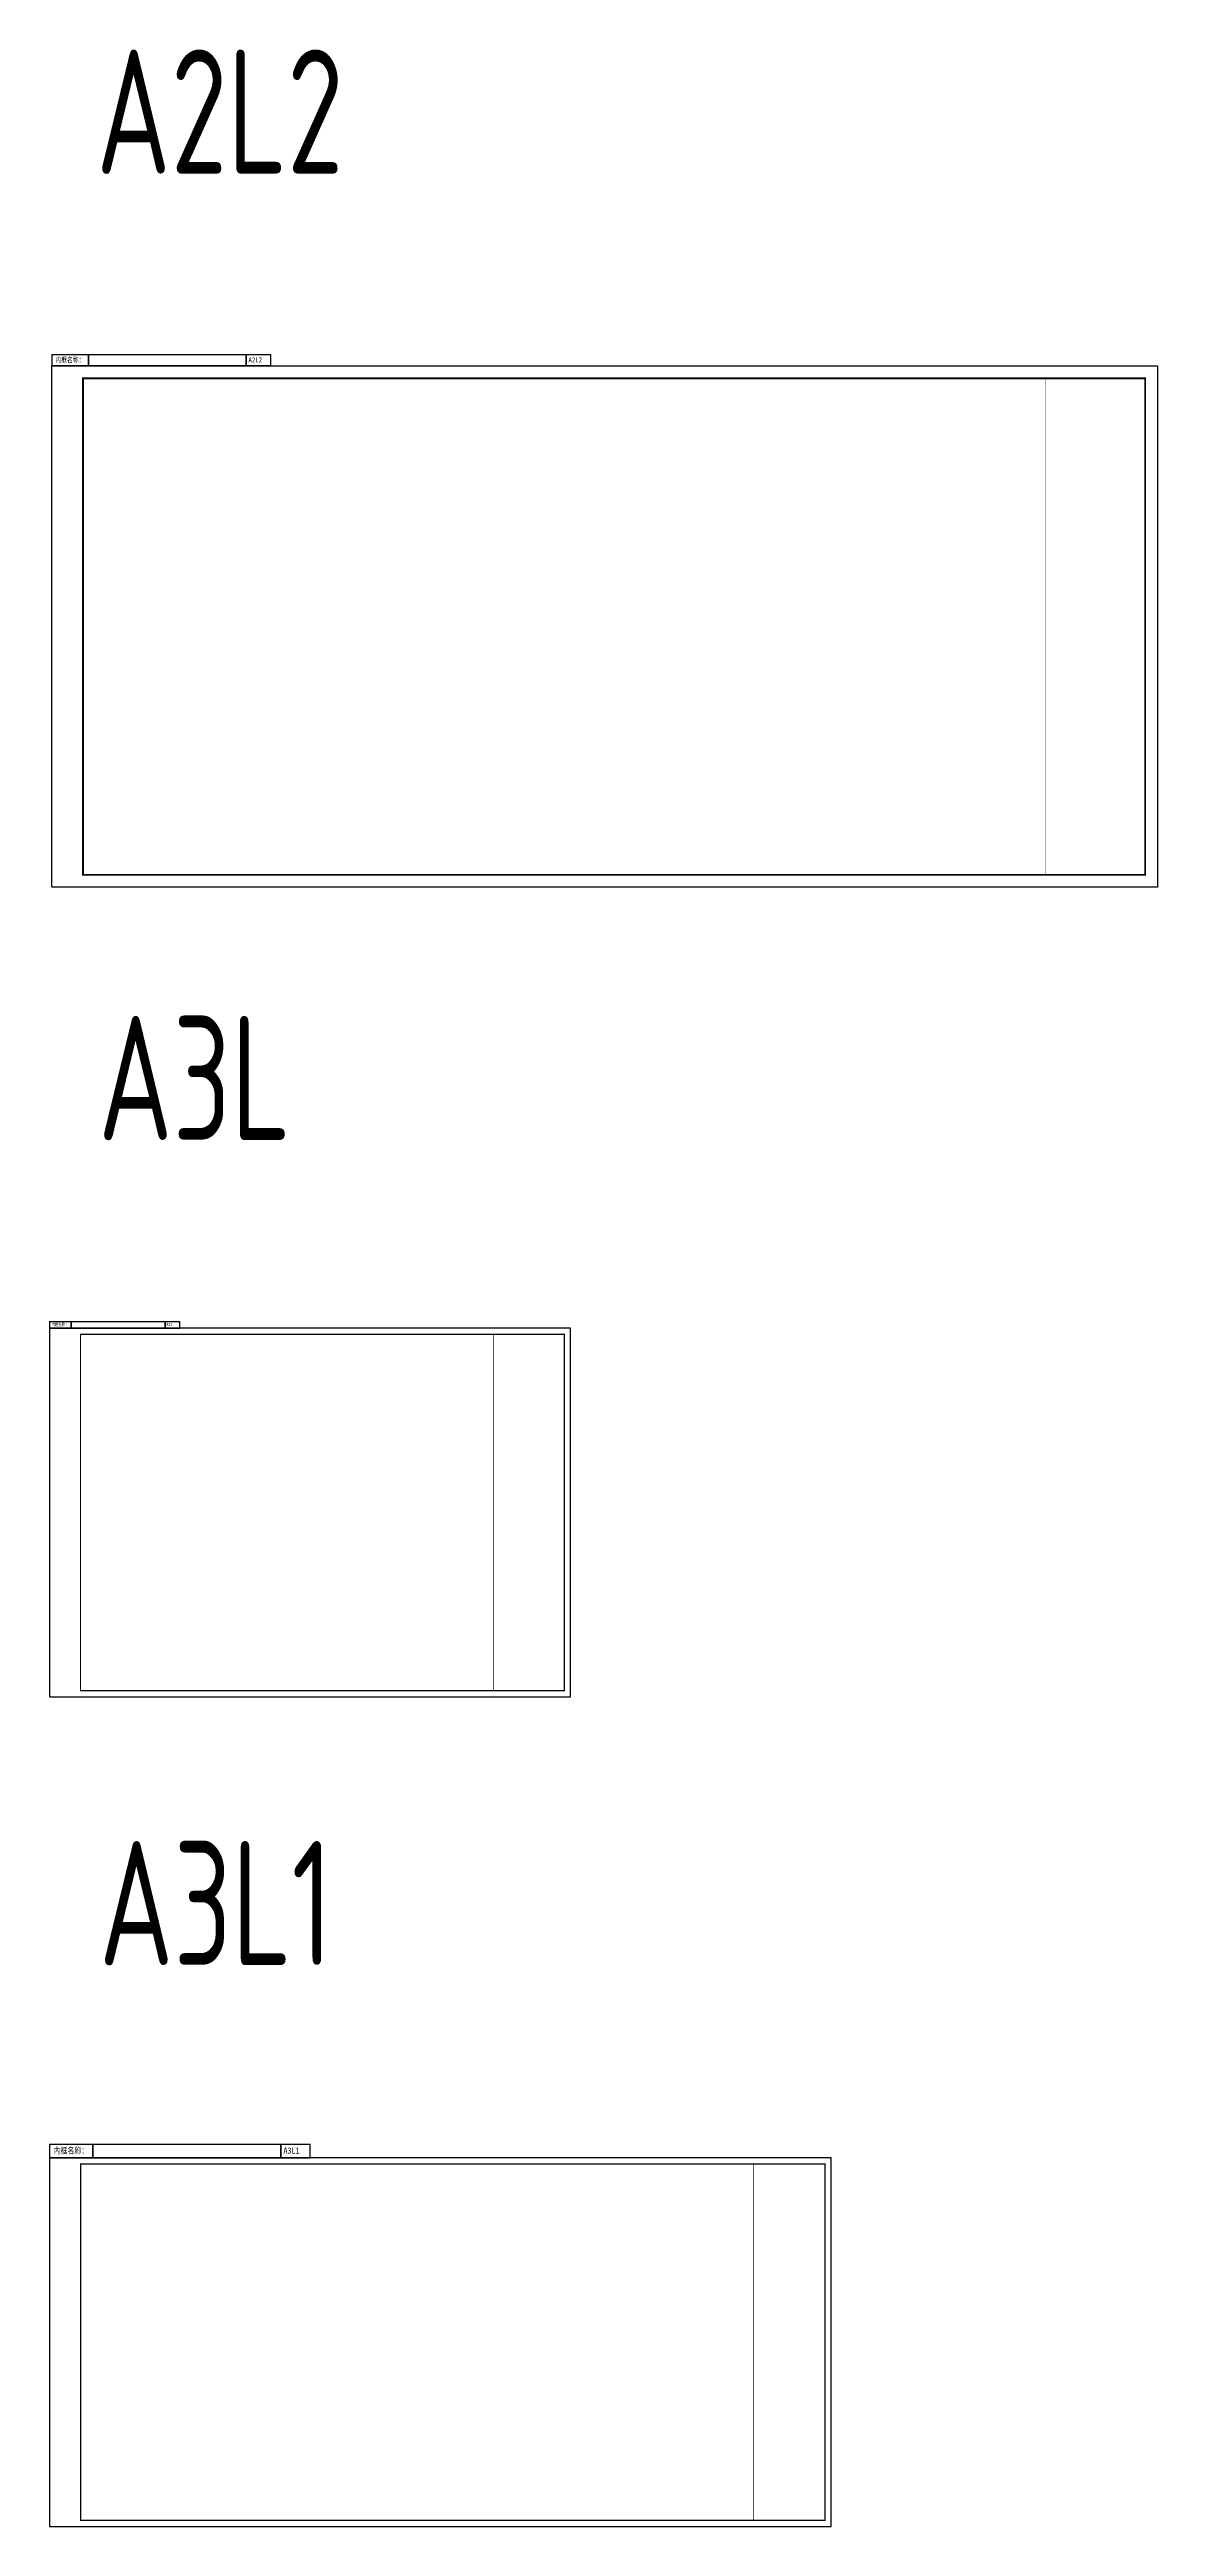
# Model space of a CAD drawing. Extents: x -10019161317 to 520012312, y -3104337261 to 7448155121.
# Drawn here: x 517332317 to 517421616, y 3499359428 to 3499558966 of the extents above; entities that cross this region are included whole.
import ezdxf

# ---------------------------------------------------------------- set-up
doc = ezdxf.new("R2010")
doc.units = 0
doc.header["$LTSCALE"] = 1000
doc.header["$MEASUREMENT"] = 0
doc.layers.get('0').update_dxf_attribs({"linetype": 'CONTINUOUS'})
doc.layers.add('内框', color=8, linetype='CONTINUOUS', plot=False)
doc.styles.add('TH-STYLE1', font='Tssdeng.shx', dxfattribs={"width": 0.7, "bigfont": 'Tssdchn.shx'})
doc.styles.add('黑体', font='simhei.ttf')

# ---------------------------------------------------------------- blocks, each defined once
blk = doc.blocks.new('THAPE_A2L2_inner')
blk.add_line((881, 353), (881, 381))
at = {"layer": '内框'}
for p, q in [((0, 429.2), (0, 420)), ((0, 429.2), (176.4, 429.2)), ((0, 420), (29.4, 420)), ((16.8, 420), (0, 420)), ((50.4, 420), (16.8, 420)), ((29.4, 420), (29.4, 429.2)), ((29.4, 429.2), (29.4, 420)), ((29.4, 420), (156.5, 420)), ((117.6, 420), (50.4, 420)), ((176.4, 420), (117.6, 420)), ((156.5, 420), (156.5, 429.2)), ((156.5, 429.2), (156.5, 420)), ((156.5, 420), (176.4, 420)), ((176.4, 420), (176.4, 429.2))]:
    blk.add_line(p, q, dxfattribs=at)
blk.add_lwpolyline([(0, 0), (0, 420), (891, 420), (891, 0)], close=True, dxfattribs=at)
at = {"layer": '内框', "const_width": 1.4}
blk.add_lwpolyline([(25, 410), (25, 10), (881, 10), (881, 410)], close=True, dxfattribs=at)
at = {"layer": '内框', "const_width": 0.5}
blk.add_lwpolyline([(801, 410), (801, 10)], dxfattribs=at)
at = {"layer": '内框', "style": '黑体', "width": 0.8}
for s, p in [('内框名称：', (2.7, 422.8)), ('A2L2', (158.3, 422.8))]:
    blk.add_text(s, height=4.2, dxfattribs=at).set_placement(p)
blk.add_attdef('内框名称', (30.9, 422.8), '', height=4.2, dxfattribs=at)
blk = doc.blocks.new('THAPE_A3L_inner')
at = {"layer": '内框'}
for p, q in [((0, 302.5), (0, 297)), ((0, 302.5), (105, 302.5)), ((17.5, 297), (17.5, 302.5)), ((17.5, 302.5), (17.5, 297)), ((93.2, 297), (93.2, 302.5)), ((93.2, 302.5), (93.2, 297)), ((105, 297), (105, 302.5)), ((0, 297), (17.5, 297)), ((10, 297), (0, 297)), ((30, 297), (10, 297)), ((17.5, 297), (93.2, 297)), ((70, 297), (30, 297)), ((105, 297), (70, 297)), ((93.2, 297), (105, 297))]:
    blk.add_line(p, q, dxfattribs=at)
blk.add_lwpolyline([(0, 0), (420, 0), (420, 297), (0, 297)], close=True, dxfattribs=at)
at = {"layer": '内框', "const_width": 1}
blk.add_lwpolyline([(25, 5), (415, 5), (415, 292), (25, 292)], close=True, dxfattribs=at)
at = {"layer": '内框', "const_width": 0.5}
blk.add_lwpolyline([(357.6, 292), (357.6, 5)], dxfattribs=at)
at = {"layer": '内框', "style": '黑体', "width": 0.8}
for s, p in [('内框名称：', (1.6, 298.7)), ('A3L', (94.2, 298.7))]:
    blk.add_text(s, height=2.5, dxfattribs=at).set_placement(p)
blk.add_attdef('内框名称', (18.4, 298.7), '', height=2.5, dxfattribs=at)
blk = doc.blocks.new('THAPE_A3L1_inner')
at = {"layer": '内框'}
for p, q in [((0, 308), (0, 297)), ((0, 308), (210, 308)), ((35, 297), (35, 308)), ((35, 308), (35, 297)), ((186.3, 297), (186.3, 308)), ((186.3, 308), (186.3, 297)), ((210, 297), (210, 308)), ((0, 297), (35, 297)), ((20, 297), (0, 297)), ((60, 297), (20, 297)), ((35, 297), (186.3, 297)), ((140, 297), (60, 297)), ((210, 297), (140, 297)), ((186.3, 297), (210, 297))]:
    blk.add_line(p, q, dxfattribs=at)
blk.add_lwpolyline([(0, 0), (630, 0), (630, 297), (0, 297)], close=True, dxfattribs=at)
at = {"layer": '内框', "const_width": 1}
blk.add_lwpolyline([(25, 5), (625, 5), (625, 292), (25, 292)], close=True, dxfattribs=at)
at = {"layer": '内框', "const_width": 0.5}
blk.add_lwpolyline([(567.6, 292), (567.6, 5)], dxfattribs=at)
at = {"layer": '内框', "style": '黑体', "width": 0.8}
for s, p in [('内框名称：', (3.2, 300.3)), ('A3L1', (188.5, 300.3))]:
    blk.add_text(s, height=5, dxfattribs=at).set_placement(p)
blk.add_attdef('内框名称', (36.8, 300.3), '', height=5, dxfattribs=at)

msp = doc.modelspace()

# ---------------------------------------------------------------- block references
at = {"layer": '内框', "xscale": 100, "yscale": 100, "zscale": 100}
for name, p in [('THAPE_A2L2_inner', (517332516.3164, 3499491477.8206)), ('THAPE_A3L_inner', (517332317.0608, 3499426261.0464)), ('THAPE_A3L1_inner', (517332320.4594, 3499359427.6725))]:
    msp.add_blockref(name, p, dxfattribs=at)

# ---------------------------------------------------------------- texts
at = {"layer": '内框', "char_height": 10000, "width": 30007.30992, "attachment_point": 1, "style": 'TH-STYLE1'}
for s, insert in [('A2L2', (517336083.5403, 3499558965.8062)), ('A3L', (517336241.3882, 3499481117.4949)), ('A3L1', (517336308.6951, 3499414646.1008))]:
    msp.add_mtext(s, dxfattribs=dict(at, insert=insert))

doc.saveas('drawing.dxf')
